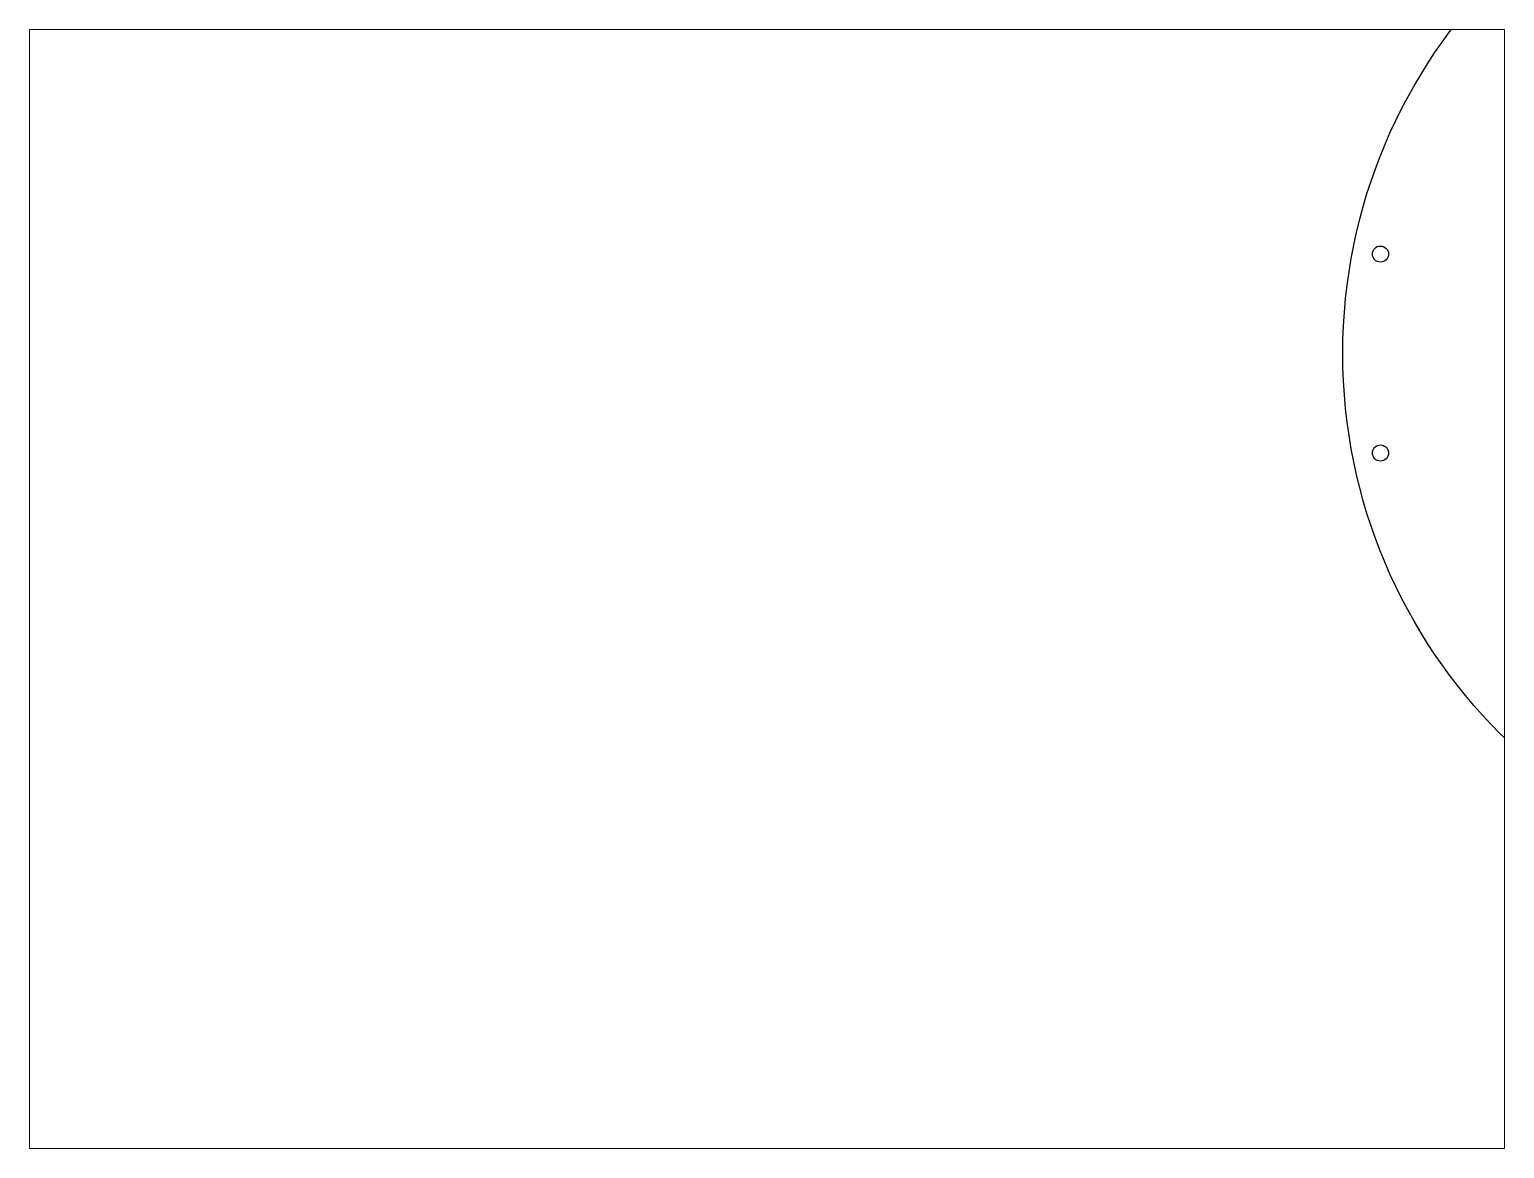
# Paper-space layout 'Layout1' of a CAD drawing. Header units: millimetres. Extents: x 26 to 231, y 20 to 176.
# The model-space entities are those that its viewports show. They can reach past a viewport. Long polylines and large blocks are cut down to what shows.
import ezdxf

# ---------------------------------------------------------------- set-up
doc = ezdxf.new("R2010")
doc.units = ezdxf.units.MM
doc.layers.get('0').update_dxf_attribs({"color": 20})

msp = doc.modelspace()

# ---------------------------------------------------------------- linework, layer by layer
msp.add_line((2080.91, 1884.1), (2080.91, 1884.1))
for centre, radius in [((2173.91, 1865.6), 100), ((2080.91, 1884.1), 1.5), ((2080.91, 1847.1), 1.5)]:
    msp.add_circle(centre, radius)

psp = doc.layouts.get("Layout1")

# ---------------------------------------------------------------- viewports
at = {"layer": '0'}
psp.add_viewport(center=(128.5, 97.5), size=(205.6, 156), view_center_point=(1966.83, 1821.81), view_height=208.1207, dxfattribs=at)

doc.saveas('drawing.dxf')
